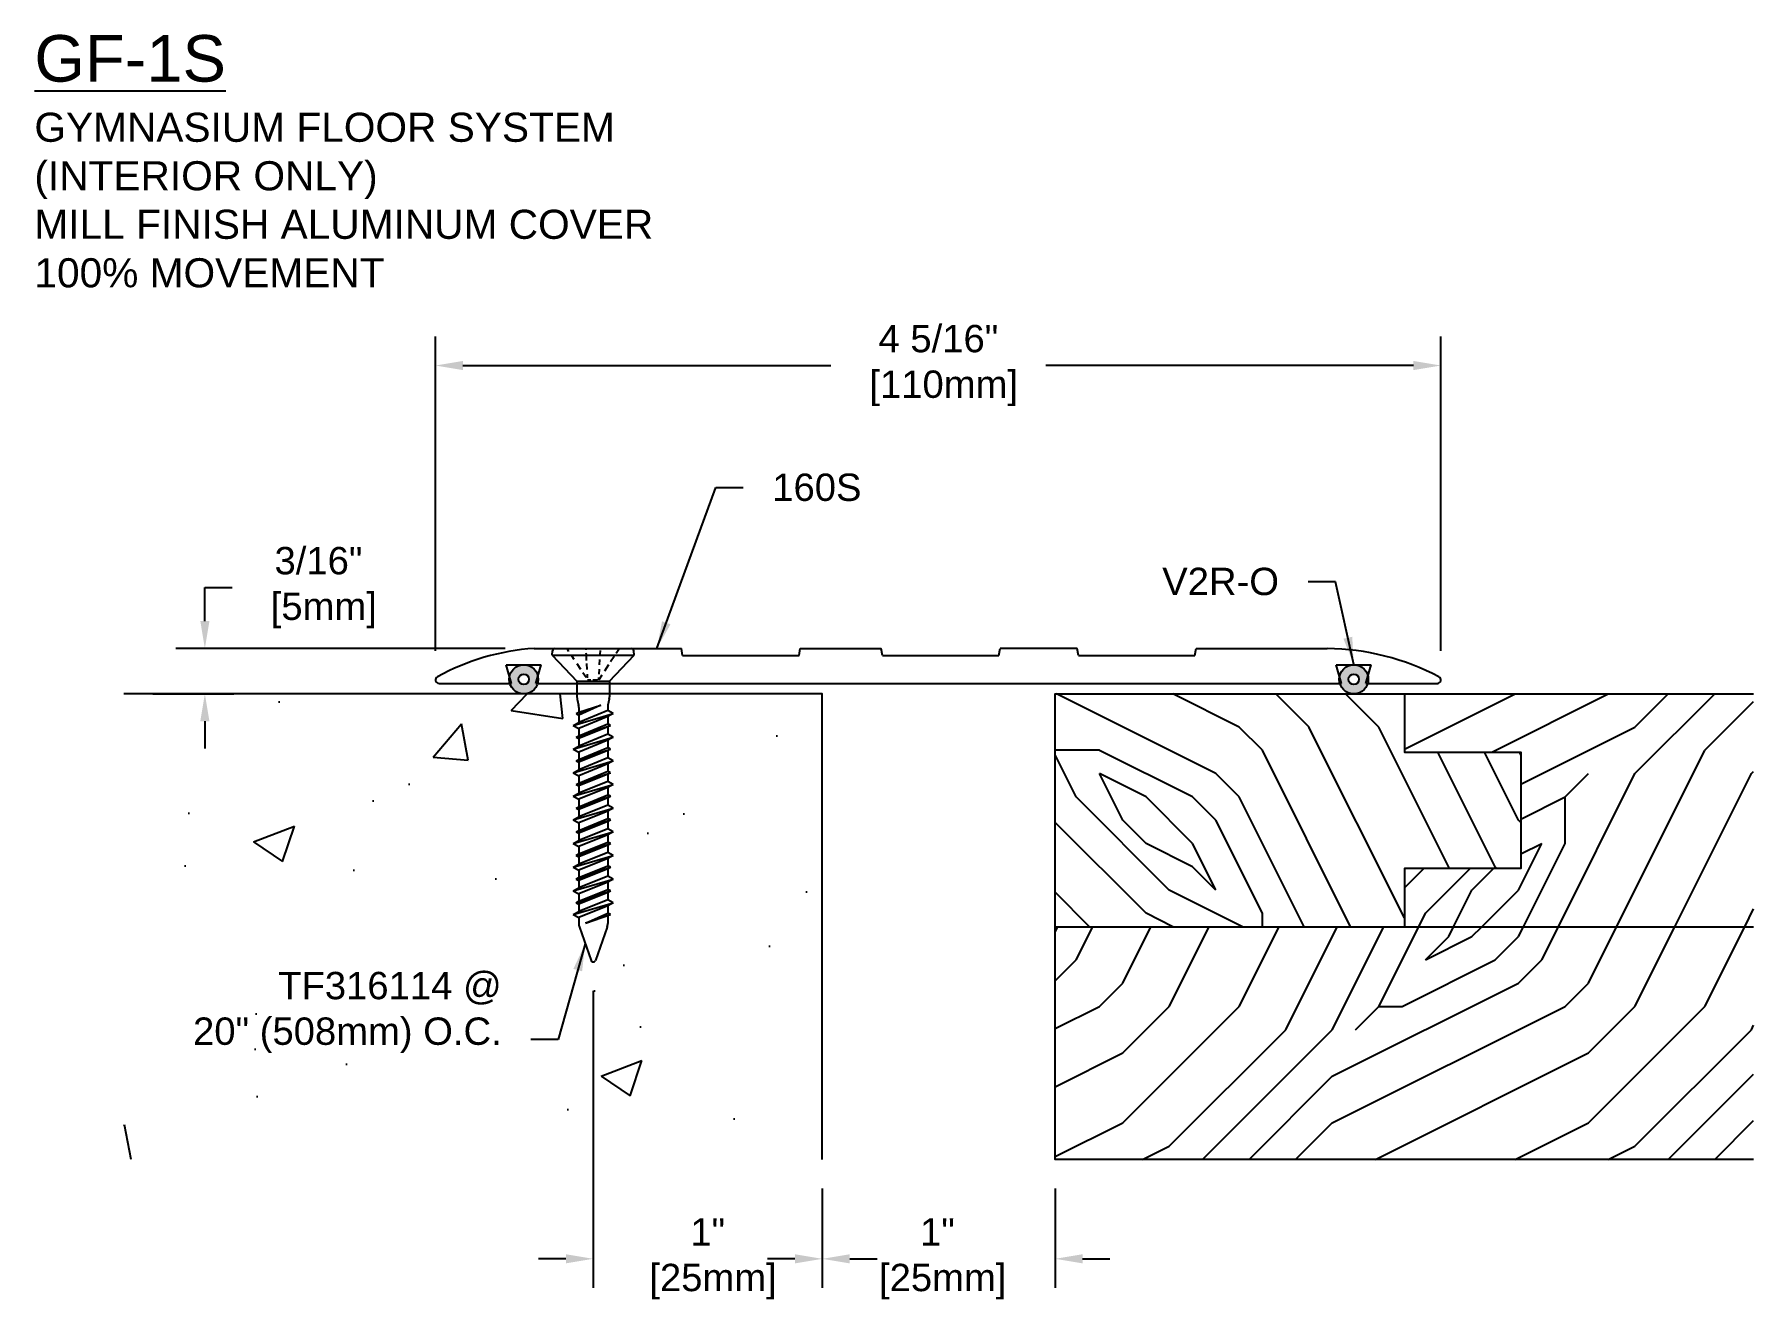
# Model space of a CAD drawing. Header units: inches. Extents: x 2.63 to 10.01, y 2.84 to 8.28.
import ezdxf

# ---------------------------------------------------------------- set-up
doc = ezdxf.new("R2010")
doc.units = ezdxf.units.IN
doc.header["$MEASUREMENT"] = 0
for name, color, linetype in [('Anchors', 4, 'Continuous'), ('Conditions', 1, 'Continuous'), ('Dimensions', 3, 'Continuous'), ('Fillers', 2, 'Continuous'), ('Metals', 7, 'Continuous'), ('Text', 2, 'Continuous')]:
    doc.layers.add(name, color=color, linetype=linetype)
doc.styles.add('Arial', font='arial.ttf')
doc.dimstyles.new('ARIAL', dxfattribs={"dimtxt": 0.1175, "dimasz": 0.1175, "dimexe": 0.125, "dimexo": 0.125, "dimgap": 0.125, "dimtad": 0, "dimtih": 1, "dimtoh": 1, "dimdec": 4, "dimzin": 0, "dimdsep": 46, "dimlunit": 4, "dimtxsty": 'Arial', "dimcen": 0.125, "dimadec": 0, "dimazin": 0, "dimtfac": 1, "dimtdec": 4, "dimtofl": 0, "dimtmove": 0, "dimatfit": 3, "dimfxl": 0, "dimfrac": 2, "dimtolj": 1, "dimtzin": 0, "dimarcsym": 0})

# ---------------------------------------------------------------- blocks, each defined once
blk = doc.blocks.new('*D2')
at = {"layer": 'Defpoints', "color": 0}
for p in [(6.011, 3.4439), (7.011, 3.4439), (6.011, 3.0173)]:
    blk.add_point(p, dxfattribs=at)
at = {"layer": 'Dimensions', "color": 0, "lineweight": -2}
for p, q in [((6.011, 3.3189), (6.011, 2.8923)), ((7.011, 3.3189), (7.011, 2.8923)), ((5.8935, 3.0173), (5.776, 3.0173)), ((7.1285, 3.0173), (7.246, 3.0173))]:
    blk.add_line(p, q, dxfattribs=at)
at = {"layer": 'Dimensions', "color": 0}
for points in [[(5.8935, 3.0368), (5.8935, 2.9977), (6.011, 3.0173)], [(7.1285, 3.0368), (7.1285, 2.9977), (7.011, 3.0173)]]:
    blk.add_solid(points, dxfattribs=at)
at = {"layer": 'Dimensions', "color": 0, "insert": (6.5053, 3.0173), "char_height": 0.1175, "attachment_point": 5, "style": 'Arial'}
blk.add_mtext('\\A1;1"\\P [25mm]', dxfattribs=at)
blk = doc.blocks.new('*D3')
at = {"layer": 'Defpoints', "color": 0}
for p in [(5.0271, 4.2929), (6.011, 3.4439), (5.0271, 3.0173)]:
    blk.add_point(p, dxfattribs=at)
at = {"layer": 'Dimensions', "color": 0, "lineweight": -2}
for p, q in [((5.0271, 4.1679), (5.0271, 2.8923)), ((6.011, 3.3189), (6.011, 2.8923)), ((4.9096, 3.0173), (4.7921, 3.0173)), ((6.1285, 3.0173), (6.246, 3.0173))]:
    blk.add_line(p, q, dxfattribs=at)
at = {"layer": 'Dimensions', "color": 0}
for points in [[(4.9096, 3.0368), (4.9096, 2.9977), (5.0271, 3.0173)], [(6.1285, 3.0368), (6.1285, 2.9977), (6.011, 3.0173)]]:
    blk.add_solid(points, dxfattribs=at)
at = {"layer": 'Dimensions', "color": 0, "insert": (5.5187, 3.0173), "char_height": 0.1175, "attachment_point": 5, "style": 'Arial'}
blk.add_mtext('\\A1;1"\\P [25mm]', dxfattribs=at)
blk = doc.blocks.new('*D4')
at = {"layer": 'Defpoints', "color": 0}
for p in [(4.3497, 6.8542), (4.3497, 5.5039), (8.6676, 5.5039)]:
    blk.add_point(p, dxfattribs=at)
at = {"layer": 'Dimensions', "color": 0, "lineweight": -2}
for p, q in [((4.3497, 5.6289), (4.3497, 6.9792)), ((8.6676, 5.6289), (8.6676, 6.9792)), ((4.4672, 6.8542), (6.0477, 6.8542)), ((8.5501, 6.8542), (6.9712, 6.8542))]:
    blk.add_line(p, q, dxfattribs=at)
at = {"layer": 'Dimensions', "color": 0}
for points in [[(4.4672, 6.8738), (4.4672, 6.8346), (4.3497, 6.8542)], [(8.5501, 6.8738), (8.5501, 6.8346), (8.6676, 6.8542)]]:
    blk.add_solid(points, dxfattribs=at)
at = {"layer": 'Dimensions', "color": 0, "insert": (6.5095, 6.8542), "char_height": 0.1175, "attachment_point": 5, "style": 'Arial'}
blk.add_mtext('\\A1;4 5/16"\\P [110mm]', dxfattribs=at)
blk = doc.blocks.new('*D5')
at = {"layer": 'Defpoints', "color": 0}
for p in [(4.7734, 5.6389), (3.011, 5.4439), (3.3589, 5.4439)]:
    blk.add_point(p, dxfattribs=at)
at = {"layer": 'Dimensions', "color": 0, "lineweight": -2}
for p, q in [((3.3589, 5.7564), (3.3589, 5.9004)), ((3.3589, 5.9004), (3.4764, 5.9004)), ((4.6484, 5.6389), (3.2339, 5.6389)), ((3.136, 5.4439), (3.4839, 5.4439)), ((3.3589, 5.3264), (3.3589, 5.2089))]:
    blk.add_line(p, q, dxfattribs=at)
at = {"layer": 'Dimensions', "color": 0}
for points in [[(3.3394, 5.7564), (3.3785, 5.7564), (3.3589, 5.6389)], [(3.3394, 5.3264), (3.3785, 5.3264), (3.3589, 5.4439)]]:
    blk.add_solid(points, dxfattribs=at)
at = {"layer": 'Dimensions', "color": 0, "insert": (3.8469, 5.9004), "char_height": 0.1175, "attachment_point": 5, "style": 'Arial'}
blk.add_mtext('\\A1;3/16"\\P [5mm]', dxfattribs=at)
blk = doc.blocks.new('v2r')
at = {"layer": 'Fillers'}
h = blk.add_hatch(color=256, dxfattribs=at)
h.paths.add_polyline_path([(-0.0625, 0, 1), (0.0625, 0, 1)])
h.paths.add_polyline_path([(0.0225, 0, -1), (-0.0225, 0, -1)], flags=16)
for radius in [0.0625, 0.0225]:
    blk.add_circle((0, 0), radius, dxfattribs=at)
blk = doc.blocks.new('TF-316114')
for p, q in [((-0.1634, 0), (0.1634, 0)), ((-0.1042, -0.0127), (-0.1125, 0)), ((-0.1762, -0.0285), (-0.1747, -0.0103)), ((-0.1762, -0.0285), (0.1762, -0.0285)), ((-0.1762, -0.0285), (-0.0698, -0.141)), ((-0.0815, -0.0472), (-0.0915, -0.0321)), ((-0.0533, -0.0902), (-0.0691, -0.0662)), ((-0.0308, -0.0055), (-0.0311, -0.0002)), ((-0.0297, -0.0263), (-0.0301, -0.0195)), ((-0.0284, -0.051), (-0.0294, -0.0323)), ((-0.0263, -0.091), (-0.0277, -0.065)), ((0.0274, -0.0703), (0.0286, -0.0479)), ((0.0297, -0.0255), (0.0306, -0.0085)), ((0.0662, -0.0707), (0.0485, -0.0976)), ((0.0698, -0.141), (0.1762, -0.0285)), ((0.0898, -0.0346), (0.0746, -0.0579)), ((0.1095, -0.0045), (0.0979, -0.0223)), ((0.1762, -0.0285), (0.1747, -0.0103)), ((-0.0698, -0.141), (0.0698, -0.141)), ((-0.0698, -0.141), (-0.0698, -0.2081)), ((-0.0307, -0.1248), (-0.0441, -0.1044)), ((-0.0245, -0.1261), (-0.0253, -0.1097)), ((-0.024, -0.135), (-0.0107, -0.135)), ((-0.0018, -0.135), (0.0183, -0.135)), ((0.0373, -0.1147), (0.024, -0.135)), ((0.024, -0.135), (0.0245, -0.1246)), ((0.0253, -0.1104), (0.0264, -0.0896)), ((0.0698, -0.141), (0.0698, -0.2081)), ((-0.0687, -0.2177), (-0.0633, -0.2437)), ((0.0687, -0.2177), (0.0633, -0.2437)), ((-0.0863, -0.3304), (0.0862, -0.2796)), ((-0.0737, -0.2796), (0.0321, -0.2431)), ((-0.0737, -0.2796), (-0.0623, -0.2734)), ((-0.0737, -0.2796), (-0.0623, -0.2858)), ((-0.0623, -0.2734), (0.0321, -0.2431)), ((0.0321, -0.2431), (-0.0623, -0.2858)), ((-0.0623, -0.2533), (-0.0623, -0.2734)), ((0.0622, -0.2667), (-0.0623, -0.3175)), ((-0.0623, -0.2858), (-0.0623, -0.3175)), ((0.0622, -0.2925), (-0.0623, -0.3433)), ((0.0622, -0.2925), (0.0622, -0.3242)), ((0.0622, -0.2533), (0.0622, -0.2667)), ((0.0862, -0.2796), (0.0622, -0.2667)), ((0.0862, -0.2796), (0.0622, -0.2925)), ((-0.0863, -0.3304), (-0.0623, -0.3175)), ((-0.0863, -0.3304), (-0.0623, -0.3433)), ((-0.0737, -0.3812), (0.0737, -0.3304)), ((-0.0623, -0.375), (0.0622, -0.3242)), ((0.0622, -0.3365), (-0.0623, -0.3873)), ((-0.0623, -0.3433), (-0.0623, -0.375)), ((0.0622, -0.3682), (-0.0623, -0.419)), ((0.0737, -0.3304), (0.0622, -0.3242)), ((0.0737, -0.3304), (0.0622, -0.3365)), ((0.0622, -0.3365), (0.0622, -0.3682)), ((0.0862, -0.3812), (0.0622, -0.3682)), ((-0.0863, -0.4319), (0.0862, -0.3812)), ((-0.0863, -0.4319), (-0.0623, -0.419)), ((-0.0863, -0.4319), (-0.0623, -0.4449)), ((-0.0737, -0.3812), (-0.0623, -0.375)), ((-0.0737, -0.3812), (-0.0623, -0.3873)), ((-0.0737, -0.4827), (0.0737, -0.4319)), ((-0.0623, -0.3873), (-0.0623, -0.419)), ((0.0622, -0.3941), (-0.0623, -0.4449)), ((-0.0623, -0.4766), (0.0622, -0.4258)), ((0.0622, -0.4381), (-0.0623, -0.4889)), ((0.0862, -0.3812), (0.0622, -0.3941)), ((0.0622, -0.3941), (0.0622, -0.4258)), ((0.0737, -0.4319), (0.0622, -0.4258)), ((0.0737, -0.4319), (0.0622, -0.4381)), ((0.0622, -0.4381), (0.0622, -0.4698)), ((-0.0863, -0.5335), (0.0862, -0.4827)), ((-0.0737, -0.4827), (-0.0623, -0.4766)), ((-0.0737, -0.4827), (-0.0623, -0.4889)), ((-0.0623, -0.4449), (-0.0623, -0.4766)), ((0.0622, -0.4698), (-0.0623, -0.5206)), ((-0.0623, -0.4889), (-0.0623, -0.5206)), ((0.0622, -0.4956), (-0.0623, -0.5464)), ((0.0862, -0.4827), (0.0622, -0.4698)), ((0.0862, -0.4827), (0.0622, -0.4956)), ((0.0622, -0.4956), (0.0622, -0.5273)), ((-0.0863, -0.5335), (-0.0623, -0.5206)), ((-0.0863, -0.5335), (-0.0623, -0.5464)), ((-0.0863, -0.6351), (0.0862, -0.5843)), ((-0.0737, -0.5843), (0.0737, -0.5335)), ((-0.0737, -0.5843), (-0.0623, -0.5781)), ((-0.0737, -0.5843), (-0.0623, -0.5904)), ((-0.0623, -0.5781), (0.0622, -0.5273)), ((0.0622, -0.5397), (-0.0623, -0.5904)), ((-0.0623, -0.5464), (-0.0623, -0.5781)), ((0.0622, -0.5714), (-0.0623, -0.6221)), ((-0.0623, -0.5904), (-0.0623, -0.6221)), ((0.0737, -0.5335), (0.0622, -0.5273)), ((0.0737, -0.5335), (0.0622, -0.5397)), ((0.0622, -0.5397), (0.0622, -0.5714)), ((0.0862, -0.5843), (0.0622, -0.5714)), ((0.0862, -0.5843), (0.0622, -0.5972)), ((-0.0863, -0.6351), (-0.0623, -0.6221)), ((-0.0863, -0.6351), (-0.0623, -0.648)), ((-0.0737, -0.6858), (0.0737, -0.6351)), ((0.0622, -0.5972), (-0.0623, -0.648)), ((-0.0623, -0.6797), (0.0622, -0.6289)), ((0.0622, -0.6412), (-0.0623, -0.692)), ((-0.0623, -0.648), (-0.0623, -0.6797)), ((0.0622, -0.5972), (0.0622, -0.6289)), ((0.0737, -0.6351), (0.0622, -0.6289)), ((0.0737, -0.6351), (0.0622, -0.6412)), ((0.0622, -0.6412), (0.0622, -0.6729)), ((-0.0863, -0.7366), (0.0862, -0.6858)), ((-0.0863, -0.7366), (-0.0623, -0.7237)), ((-0.0863, -0.7366), (-0.0623, -0.7495)), ((-0.0737, -0.6858), (-0.0623, -0.6797)), ((-0.0737, -0.6858), (-0.0623, -0.692)), ((-0.0737, -0.7874), (0.0737, -0.7366)), ((0.0622, -0.6729), (-0.0623, -0.7237)), ((-0.0623, -0.692), (-0.0623, -0.7237)), ((0.0622, -0.6988), (-0.0623, -0.7495)), ((-0.0623, -0.7812), (0.0622, -0.7305)), ((0.0862, -0.6858), (0.0622, -0.6729)), ((0.0862, -0.6858), (0.0622, -0.6988)), ((0.0622, -0.6988), (0.0622, -0.7305)), ((0.0737, -0.7366), (0.0622, -0.7305)), ((0.0737, -0.7366), (0.0622, -0.7428)), ((-0.0863, -0.8382), (0.0862, -0.7874)), ((-0.0737, -0.7874), (-0.0623, -0.7812)), ((-0.0737, -0.7874), (-0.0623, -0.7936)), ((0.0622, -0.7428), (-0.0623, -0.7936)), ((-0.0623, -0.7495), (-0.0623, -0.7812)), ((0.0622, -0.7745), (-0.0623, -0.8253)), ((-0.0623, -0.7936), (-0.0623, -0.8253)), ((0.0622, -0.8003), (-0.0623, -0.8511)), ((0.0622, -0.7428), (0.0622, -0.7745)), ((0.0862, -0.7874), (0.0622, -0.7745)), ((0.0862, -0.7874), (0.0622, -0.8003)), ((0.0622, -0.8003), (0.0622, -0.832)), ((-0.0863, -0.8382), (-0.0623, -0.8253)), ((-0.0863, -0.8382), (-0.0623, -0.8511)), ((-0.0737, -0.889), (0.0737, -0.8382)), ((-0.0737, -0.889), (-0.0623, -0.8828)), ((-0.0623, -0.8828), (0.0622, -0.832)), ((0.0622, -0.8444), (-0.0623, -0.8951)), ((-0.0623, -0.8511), (-0.0623, -0.8828)), ((0.0622, -0.876), (-0.0623, -0.9268)), ((0.0737, -0.8382), (0.0622, -0.832)), ((0.0737, -0.8382), (0.0622, -0.8444)), ((0.0622, -0.8444), (0.0622, -0.876)), ((0.0862, -0.889), (0.0622, -0.876)), ((-0.0863, -0.9397), (0.0862, -0.889)), ((-0.0863, -0.9397), (-0.0623, -0.9268)), ((-0.0863, -0.9397), (-0.0623, -0.9527)), ((-0.0737, -0.889), (-0.0623, -0.8951)), ((-0.0737, -0.9905), (0.0737, -0.9397)), ((-0.0623, -0.8951), (-0.0623, -0.9268)), ((0.0622, -0.9019), (-0.0623, -0.9527)), ((-0.0623, -0.9844), (0.0622, -0.9336)), ((0.0622, -0.9459), (-0.0623, -0.9967)), ((-0.0623, -0.9527), (-0.0623, -0.9844)), ((0.0862, -0.889), (0.0622, -0.9019)), ((0.0622, -0.9019), (0.0622, -0.9336)), ((0.0737, -0.9397), (0.0622, -0.9336)), ((0.0737, -0.9397), (0.0622, -0.9459)), ((0.0622, -0.9459), (0.0622, -0.9776)), ((-0.0863, -1.0413), (0.0862, -0.9905)), ((-0.0863, -1.0413), (-0.0623, -1.0284)), ((-0.0737, -0.9905), (-0.0623, -0.9844)), ((-0.0737, -0.9905), (-0.0623, -0.9967)), ((0.0622, -0.9776), (-0.0623, -1.0284)), ((-0.0623, -0.9967), (-0.0623, -1.0284)), ((0.0622, -1.0035), (-0.0623, -1.0542)), ((0.0862, -0.9905), (0.0622, -0.9776)), ((0.0862, -0.9905), (0.0622, -1.0035)), ((0.0622, -1.0035), (0.0622, -1.0351)), ((-0.0863, -1.0413), (-0.0623, -1.0542)), ((-0.0863, -1.1429), (0.0862, -1.0921)), ((-0.0737, -1.0921), (0.0737, -1.0413)), ((-0.0737, -1.0921), (-0.0623, -1.0859)), ((-0.0737, -1.0921), (-0.0623, -1.0983)), ((-0.0623, -1.0859), (0.0622, -1.0351)), ((0.0622, -1.0475), (-0.0623, -1.0983)), ((-0.0623, -1.0542), (-0.0623, -1.0859)), ((0.0622, -1.0792), (-0.0623, -1.13)), ((-0.0623, -1.0983), (-0.0623, -1.13)), ((0.0622, -1.105), (-0.0623, -1.1558)), ((0.0737, -1.0413), (0.0622, -1.0351)), ((0.0737, -1.0413), (0.0622, -1.0475)), ((0.0622, -1.0475), (0.0622, -1.0792)), ((0.0862, -1.0921), (0.0622, -1.0792)), ((0.0862, -1.0921), (0.0622, -1.105)), ((0.0622, -1.105), (0.0622, -1.1367)), ((-0.0863, -1.1429), (-0.0623, -1.13)), ((-0.0863, -1.1429), (-0.0623, -1.1558)), ((-0.0623, -1.1558), (-0.0623, -1.1817)), ((-0.0335, -1.1798), (0.0622, -1.1367)), ((-0.0335, -1.1798), (0.0737, -1.1429)), ((0.0622, -1.149), (-0.0335, -1.1798)), ((0.0737, -1.1429), (0.0622, -1.1367)), ((0.0737, -1.1429), (0.0622, -1.149)), ((0.0622, -1.149), (0.0622, -1.1817)), ((-0.0596, -1.197), (-0.0096, -1.3398)), ((0.0596, -1.197), (0.0096, -1.3398))]:
    blk.add_line(p, q)
for centre, radius, start, end in [((-0.1634, -0.0113), 0.0112, 90, 175), ((0.1634, -0.0113), 0.0112, 5, 90), ((-0.0233, -0.2081), 0.0465, 180, 191.9357), ((0.0233, -0.2081), 0.0465, 348.0643, 0), ((-0.1088, -0.2533), 0.0465, 0, 11.9357), ((0.1087, -0.2533), 0.0465, 168.0643, 180), ((-0.0158, -1.1817), 0.0465, 180, 199.30575), ((0.0158, -1.1817), 0.0465, 340.69425, 0), ((0, -1.3354), 0.0106, 204.10008, 335.89992)]:
    blk.add_arc(centre, radius, start, end)
blk = doc.blocks.new('TF316114')
blk.add_blockref('TF-316114', (0, 0))
blk = doc.blocks.new('160S')
for p, q in [((-3.8792, 0.15), (-3.2469, 0.15)), ((-3.2416, 0.12), (-3.2469, 0.15)), ((-2.7416, 0.12), (-2.7363, 0.15)), ((-2.7363, 0.15), (-2.3883, 0.15)), ((-2.383, 0.12), (-2.3883, 0.15)), ((-1.883, 0.12), (-1.8777, 0.15)), ((-1.5469, 0.15), (-1.8777, 0.15)), ((-1.5416, 0.12), (-1.5469, 0.15)), ((-1.0416, 0.12), (-1.0363, 0.15)), ((-1.0363, 0.15), (-0.473, 0.15)), ((-3.9991, 0.08), (-3.8491, 0.08)), ((-3.9766, 0), (-3.9991, 0.08)), ((-3.8716, 0), (-3.8491, 0.08)), ((-3.2416, 0.12), (-2.7416, 0.12)), ((-2.383, 0.12), (-1.883, 0.12)), ((-1.5416, 0.12), (-1.0416, 0.12)), ((-0.4116, 0), (-0.4341, 0.08)), ((-0.4341, 0.08), (-0.2841, 0.08)), ((-0.3066, 0), (-0.2841, 0.08)), ((-4.2878, 0), (-3.9766, 0)), ((-3.8716, 0), (-0.4116, 0)), ((-0.3066, 0), (0, 0))]:
    blk.add_line(p, q)
for centre, radius, start, end in [((-3.8127, -0.8478), 1, 93.81021, 118.80273), ((-0.4883, -0.9174), 1.0675, 62.37861, 89.17807), ((-4.2879, 0.015), 0.015, 116.0334, 270.3711), ((0, 0.015), 0.015, 270, 63.60278)]:
    blk.add_arc(centre, radius, start, end)

msp = doc.modelspace()

# ---------------------------------------------------------------- hatches: boundary and pattern name
at = {"layer": 'Conditions'}
h = msp.add_hatch(dxfattribs=at)
h.set_pattern_fill('AR-CONC', color=256, scale=0.25, style=0)
h.paths.add_polyline_path([(4.96373, 4.8917), (4.95228, 4.89786), (4.96373, 4.90402), (4.96373, 4.93572), (4.93973, 4.94864), (4.96373, 4.96157), (4.96373, 4.99326), (4.95228, 4.99942), (4.96373, 5.00559), (4.96373, 5.03728), (4.93973, 5.0502), (4.96373, 5.06313), (4.96373, 5.09482), (4.95228, 5.10098), (4.96373, 5.10715), (4.96373, 5.13884), (4.93973, 5.15177), (4.96373, 5.16469), (4.96373, 5.19638), (4.95228, 5.20255), (4.96373, 5.20871), (4.96373, 5.2404), (4.93973, 5.25333), (4.96373, 5.26625), (4.96373, 5.29795), (4.95228, 5.30411), (4.96373, 5.31027), (4.96373, 5.33041, 0.0521265), (4.96272, 5.34002), (4.95623, 5.37075), (4.95623, 5.4427), (4.95512, 5.44387), (3.011, 5.44387), (3.011, 3.44387), (6.011, 3.44387), (6.011, 5.44387), (5.09683, 5.44387), (5.09573, 5.4427), (5.09573, 5.37075), (5.08923, 5.34002, 0.0521265), (5.08823, 5.33041), (5.08823, 5.31703), (5.11223, 5.30411), (5.08823, 5.29118), (5.08823, 5.25949), (5.09967, 5.25333), (5.08823, 5.24717), (5.08823, 5.21547), (5.11223, 5.20255), (5.08823, 5.18962), (5.08823, 5.15793), (5.09967, 5.15177), (5.08823, 5.1456), (5.08823, 5.11391), (5.11223, 5.10098), (5.08823, 5.08806), (5.08823, 5.05637), (5.09967, 5.0502), (5.08823, 5.04404), (5.08823, 5.01235), (5.11223, 4.99942), (5.08823, 4.9865), (5.08823, 4.9548), (5.09967, 4.94864), (5.08823, 4.94248), (5.08823, 4.91078), (5.11223, 4.89786), (5.08823, 4.88493), (5.08823, 4.85324), (5.09967, 4.84708), (5.08823, 4.84092), (5.08823, 4.80922), (5.11223, 4.7963), (5.08823, 4.78337), (5.08823, 4.75168), (5.09967, 4.74552), (5.08823, 4.73935), (5.08823, 4.70766), (5.11223, 4.69473), (5.08823, 4.68181), (5.08823, 4.65012), (5.09967, 4.64395), (5.08823, 4.63779), (5.08823, 4.6061), (5.11223, 4.59317), (5.08823, 4.58025), (5.08823, 4.54855), (5.09967, 4.54239), (5.08823, 4.53623), (5.08823, 4.50453), (5.11223, 4.49161), (5.08823, 4.47868), (5.08823, 4.44699), (5.09967, 4.44083), (5.08823, 4.43467), (5.08823, 4.40204, -0.084437), (5.08561, 4.38667), (5.0362, 4.24562, -0.7741233), (5.01575, 4.24562), (4.96634, 4.38667, -0.084437), (4.96373, 4.40204), (4.96373, 4.4279), (4.93973, 4.44083), (4.96373, 4.45375), (4.96373, 4.48545), (4.95228, 4.49161), (4.96373, 4.49777), (4.96373, 4.52947), (4.93973, 4.54239), (4.96373, 4.55532), (4.96373, 4.58701), (4.95228, 4.59317), (4.96373, 4.59934), (4.96373, 4.63103), (4.93973, 4.64395), (4.96373, 4.65688), (4.96373, 4.68857), (4.95228, 4.69473), (4.96373, 4.7009), (4.96373, 4.73259), (4.93973, 4.74552), (4.96373, 4.75844), (4.96373, 4.79013), (4.95228, 4.7963), (4.96373, 4.80246), (4.96373, 4.83415), (4.93973, 4.84708), (4.96373, 4.86)])
h.paths.add_polyline_path([(3.13505, 4.28089), (4.66343, 4.28089), (4.66343, 3.87161), (3.13505, 3.87161)], flags=24)
h = msp.add_hatch(dxfattribs=at)
h.set_pattern_fill('WOODFACE', color=256, scale=2, angle=90, style=0)
h.set_pattern_definition([(90, (-0.1, 0.4), (-2, 2), [0.1, -1.9]), (180, (-0.8, 1.2), (-2, -2), [0.2, -1.8]), (135, (-0.6, 0.8), (-2, 3e-16), [0.1414, -0.4242, 0.1414, -0.2828, 0.99, -0.84863]), (135, (2e-17, 0.3), (-2, 3e-16), [0.14142, -0.28284, 0.14142, -2.26275]), (135, (-0.2, 1), (-2, 3e-16), [0.14142, -2.687]), (135, (-0.1, 1.2), (-2, 3e-16), [0.14142, -2.687]), (135, (-0.3, 0.9), (-2, 3e-16), [0.14142, -2.687]), (135, (-0.4, 0.8), (-2, 3e-16), [0.28284, -2.5456]), (135, (-1.9, 1.3), (-2, 3e-16), [0.28284, -2.5456]), (135, (-0.5, 0.6), (-2, 3e-16), [0.56568, -2.26275]), (135, (-0.6, 0.5), (-2, 3e-16), [0.56568, -2.26275]), (135, (-1.2, 1.8), (-2, 3e-16), [0.56568, -2.26275]), (135, (-0.8, 0.4), (-2, 3e-16), [0.42426, -2.40416]), (135, (-1.1, 7e-17), (-2, 3e-16), [0.42426, -2.40416]), (135, (-0.9, 0.2), (-2, 3e-16), [0.42426, -2.40416]), (135, (-1.5, 1.5), (-2, 3e-16), [0.7071, -2.12132]), (135, (-1.6, 1.3), (-2, 3e-16), [0.7071, -2.12132]), (135, (-1.1, 1.5), (-2, 3e-16), [0.98995, -1.83848]), (116.565, (-0.3, 0.6), (-8e-10, 2), [0.2236, -4.24853]), (116.565, (-0.9, 1), (-8e-10, 2), [0.2236, -4.24853]), (116.565, (-0.7, 0.9), (-8e-10, 2), [0.2236, -4.24853]), (116.565, (-0.1, 0.5), (-8e-10, 2), [0.44721, -4.02492]), (116.565, (-1, 0.9), (-8e-10, 2), [0.67082, -3.80132]), (116.565, (-1.1, 0.7), (-8e-10, 2), [0.89443, -3.5777]), (116.565, (-1.2, 0.5), (-8e-10, 2), [0.89443, -3.5777]), (116.565, (-1.8, 0.2), (-8e-10, 2), [0.89443, -3.5777]), (116.565, (-1.6, 0.2), (-8e-10, 2), [1.11803, -3.3541]), (116.565, (-1.4, 0.3), (-8e-10, 2), [1.11803, -3.3541]), (153.435, (-0.6, 1), (-2, 1e-10), [0.2236, -4.24853]), (153.435, (-0.4, 0.7), (-2, 1e-10), [0.2236, -4.24853]), (153.435, (-0.1, 0.4), (-2, 1e-10), [0.44721, -4.02492]), (153.435, (-0.4, 1), (-2, 1e-10), [0.44721, -4.02492]), (153.435, (1e-17, 0.2), (-2, 1e-10), [0.67082, -3.80132]), (153.435, (0, 0), (-2, 1e-10), [0.89443, -3.5777]), (153.435, (-0.1, 1.8), (-2, 1e-10), [0.89443, -3.5777]), (153.435, (-0.3, 1.1), (-2, 1e-10), [0.89443, -3.5777]), (153.435, (-0.1, 1.5), (-2, 1e-10), [1.11803, -3.3541]), (153.435, (-0.2, 1.3), (-2, 1e-10), [1.11803, -3.3541])])
h.paths.add_polyline_path([(9.011, 5.19387), (8.511, 5.19387), (8.511, 5.44387), (7.011, 5.44387), (7.011, 4.44387), (8.511, 4.44387), (8.511, 4.69387), (9.011, 4.69387)])
h = msp.add_hatch(dxfattribs=at)
h.set_pattern_fill('WOODFACE', color=256, scale=2, style=0)
h.set_pattern_definition([(0, (0.4, 0.1), (2, 2), [0.1, -1.9]), (90, (1.2, 0.8), (-2, 2), [0.2, -1.8]), (45, (0.8, 0.6), (2e-16, 2), [0.1414, -0.4242, 0.1414, -0.2828, 0.99, -0.84863]), (45, (0.3, 0), (2e-16, 2), [0.14142, -0.28284, 0.14142, -2.26275]), (45, (1, 0.2), (2e-16, 2), [0.14142, -2.687]), (45, (1.2, 0.1), (2e-16, 2), [0.14142, -2.687]), (45, (0.9, 0.3), (2e-16, 2), [0.14142, -2.687]), (45, (0.8, 0.4), (2e-16, 2), [0.28284, -2.5456]), (45, (1.3, 1.9), (2e-16, 2), [0.28284, -2.5456]), (45, (0.6, 0.5), (2e-16, 2), [0.56568, -2.26275]), (45, (0.5, 0.6), (2e-16, 2), [0.56568, -2.26275]), (45, (1.8, 1.2), (2e-16, 2), [0.56568, -2.26275]), (45, (0.4, 0.8), (2e-16, 2), [0.42426, -2.40416]), (45, (0, 1.1), (2e-16, 2), [0.42426, -2.40416]), (45, (0.2, 0.9), (2e-16, 2), [0.42426, -2.40416]), (45, (1.5, 1.5), (2e-16, 2), [0.7071, -2.12132]), (45, (1.3, 1.6), (2e-16, 2), [0.7071, -2.12132]), (45, (1.5, 1.1), (2e-16, 2), [0.98995, -1.83848]), (26.565, (0.6, 0.3), (2, 8e-10), [0.2236, -4.24853]), (26.565, (1, 0.9), (2, 8e-10), [0.2236, -4.24853]), (26.565, (0.9, 0.7), (2, 8e-10), [0.2236, -4.24853]), (26.565, (0.5, 0.1), (2, 8e-10), [0.44721, -4.02492]), (26.565, (0.9, 1), (2, 8e-10), [0.67082, -3.80132]), (26.565, (0.7, 1.1), (2, 8e-10), [0.89443, -3.5777]), (26.565, (0.5, 1.2), (2, 8e-10), [0.89443, -3.5777]), (26.565, (0.2, 1.8), (2, 8e-10), [0.89443, -3.5777]), (26.565, (0.2, 1.6), (2, 8e-10), [1.11803, -3.3541]), (26.565, (0.3, 1.4), (2, 8e-10), [1.11803, -3.3541]), (63.435, (1, 0.6), (1e-10, 2), [0.2236, -4.24853]), (63.435, (0.7, 0.4), (1e-10, 2), [0.2236, -4.24853]), (63.435, (0.4, 0.1), (1e-10, 2), [0.44721, -4.02492]), (63.435, (1, 0.4), (1e-10, 2), [0.44721, -4.02492]), (63.435, (0.2, 0), (1e-10, 2), [0.67082, -3.80132]), (63.435, (0, 0), (1e-10, 2), [0.89443, -3.5777]), (63.435, (1.8, 0.1), (1e-10, 2), [0.89443, -3.5777]), (63.435, (1.1, 0.3), (1e-10, 2), [0.89443, -3.5777]), (63.435, (1.5, 0.1), (1e-10, 2), [1.11803, -3.3541]), (63.435, (1.3, 0.2), (1e-10, 2), [1.11803, -3.3541])])
h.paths.add_polyline_path([(10.011, 5.44387), (8.511, 5.44387), (8.511, 5.19387), (9.011, 5.19387), (9.011, 4.69387), (8.511, 4.69387), (8.511, 4.44387), (10.011, 4.44387)])
h = msp.add_hatch(dxfattribs=at)
h.set_pattern_fill('WOODFACE', color=256, scale=2, style=0)
h.set_pattern_definition([(0, (0.4, 0.1), (2, 2), [0.1, -1.9]), (90, (1.2, 0.8), (-2, 2), [0.2, -1.8]), (45, (0.8, 0.6), (2e-16, 2), [0.1414, -0.4242, 0.1414, -0.2828, 0.99, -0.84863]), (45, (0.3, 0), (2e-16, 2), [0.14142, -0.28284, 0.14142, -2.26275]), (45, (1, 0.2), (2e-16, 2), [0.14142, -2.687]), (45, (1.2, 0.1), (2e-16, 2), [0.14142, -2.687]), (45, (0.9, 0.3), (2e-16, 2), [0.14142, -2.687]), (45, (0.8, 0.4), (2e-16, 2), [0.28284, -2.5456]), (45, (1.3, 1.9), (2e-16, 2), [0.28284, -2.5456]), (45, (0.6, 0.5), (2e-16, 2), [0.56568, -2.26275]), (45, (0.5, 0.6), (2e-16, 2), [0.56568, -2.26275]), (45, (1.8, 1.2), (2e-16, 2), [0.56568, -2.26275]), (45, (0.4, 0.8), (2e-16, 2), [0.42426, -2.40416]), (45, (0, 1.1), (2e-16, 2), [0.42426, -2.40416]), (45, (0.2, 0.9), (2e-16, 2), [0.42426, -2.40416]), (45, (1.5, 1.5), (2e-16, 2), [0.7071, -2.12132]), (45, (1.3, 1.6), (2e-16, 2), [0.7071, -2.12132]), (45, (1.5, 1.1), (2e-16, 2), [0.98995, -1.83848]), (26.565, (0.6, 0.3), (2, 8e-10), [0.2236, -4.24853]), (26.565, (1, 0.9), (2, 8e-10), [0.2236, -4.24853]), (26.565, (0.9, 0.7), (2, 8e-10), [0.2236, -4.24853]), (26.565, (0.5, 0.1), (2, 8e-10), [0.44721, -4.02492]), (26.565, (0.9, 1), (2, 8e-10), [0.67082, -3.80132]), (26.565, (0.7, 1.1), (2, 8e-10), [0.89443, -3.5777]), (26.565, (0.5, 1.2), (2, 8e-10), [0.89443, -3.5777]), (26.565, (0.2, 1.8), (2, 8e-10), [0.89443, -3.5777]), (26.565, (0.2, 1.6), (2, 8e-10), [1.11803, -3.3541]), (26.565, (0.3, 1.4), (2, 8e-10), [1.11803, -3.3541]), (63.435, (1, 0.6), (1e-10, 2), [0.2236, -4.24853]), (63.435, (0.7, 0.4), (1e-10, 2), [0.2236, -4.24853]), (63.435, (0.4, 0.1), (1e-10, 2), [0.44721, -4.02492]), (63.435, (1, 0.4), (1e-10, 2), [0.4472, -4.02492]), (63.435, (0.2, 0), (1e-10, 2), [0.67082, -3.80132]), (63.435, (0, 0), (1e-10, 2), [0.89443, -3.5777]), (63.435, (1.8, 0.1), (1e-10, 2), [0.89443, -3.5777]), (63.435, (1.1, 0.3), (1e-10, 2), [0.89443, -3.5777]), (63.435, (1.5, 0.1), (1e-10, 2), [1.11803, -3.3541]), (63.435, (1.3, 0.2), (1e-10, 2), [1.11803, -3.3541])])
h.paths.add_polyline_path([(10.011, 3.44387), (10.011, 4.44387), (7.011, 4.44387), (7.011, 3.44387)])

# ---------------------------------------------------------------- linework, layer by layer
for points in [[(6.011, 3.44387), (6.011, 5.44387), (3.011, 5.44387)], [(10.011, 3.44387), (7.011, 3.44387), (7.011, 5.44387), (10.011, 5.44387)], [(8.511, 5.44387), (8.511, 5.19387), (9.011, 5.19387), (9.011, 4.69387), (8.511, 4.69387), (8.511, 4.44387)], [(7.011, 4.44387), (10.011, 4.44387)]]:
    msp.add_lwpolyline(points, dxfattribs=at)

# ---------------------------------------------------------------- block references
at = {"layer": 'Anchors'}
msp.add_blockref('TF316114', (5.02706, 5.63887), dxfattribs=at)
at = {"layer": 'Fillers'}
for p in [(4.7285, 5.50637), (8.2935, 5.50637)]:
    msp.add_blockref('v2r', p, dxfattribs=at)
at = {"layer": 'Metals'}
msp.add_blockref('160S', (8.6526, 5.48887), dxfattribs=at)

# ---------------------------------------------------------------- texts
at = {"layer": 'Text', "insert": (2.62666, 8.27349), "char_height": 0.2, "width": 4.25, "attachment_point": 1, "style": 'Arial'}
msp.add_mtext('{\\LGF-1S\\P\\H0.625x;\\lGYMNASIUM FLOOR SYSTEM\\P(INTERIOR ONLY)\\PMILL FINISH ALUMINUM COVER\\P100% MOVEMENT}', dxfattribs=at)
at = {"layer": 'Text', "char_height": 0.1175, "style": 'Arial'}
for s, insert, attachment_point in [('160S', (5.79591, 6.27089), 7), ('V2R-O', (7.97242, 5.86645), 9), ('TF316114 @\\P20" (508mm) O.C.', (4.63405, 3.90099), 9)]:
    msp.add_mtext(s, dxfattribs=dict(at, insert=insert, attachment_point=attachment_point))

# ---------------------------------------------------------------- dimensions: what is measured, and where the dimension line sits
at = {"layer": 'Dimensions'}
for base, p1, p2, picture, middle in [((4.34966, 6.85417), (8.6676, 5.50387), (4.34966, 5.50387), '*D4', (6.5095, 6.85417)), ((5.02706, 3.01725), (6.011, 3.44387), (5.02706, 4.29287), '*D3', (5.51865, 3.01725)), ((6.011, 3.01725), (7.011, 3.44387), (6.011, 3.44387), '*D2', (6.50533, 3.01725))]:
    dim = msp.add_linear_dim(base=base, p1=p1, p2=p2, dimstyle='ARIAL', override={"dimpost": '\\X'}, dxfattribs=at)
    dim.commit()
    dim.dimension.update_dxf_attribs({"geometry": picture, "text_midpoint": middle, "dimtype": 160})
dim = msp.add_linear_dim(base=(3.35895, 5.44387), p1=(4.77342, 5.63887), p2=(3.011, 5.44387), angle=90, dimstyle='ARIAL', override={"dimpost": '\\X'}, dxfattribs=at)
dim.commit()
dim.dimension.update_dxf_attribs({"geometry": '*D5', "text_midpoint": (3.84691, 5.90042), "dimtype": 160})

# ---------------------------------------------------------------- leaders
at = {"layer": 'Text', "annotation_type": 0, "has_hookline": 1}
for points, hookline_direction, text_width in [([(5.30034, 5.63887), (5.55341, 6.32964), (5.67091, 6.32964)], 0, 0.35691), ([(8.2935, 5.57027), (8.21492, 5.9252), (8.09742, 5.9252)], 1, 0.49356), ([(4.99243, 4.37048), (4.87655, 3.95974), (4.75905, 3.95974)], 1, 1.30709)]:
    msp.add_leader(points, dimstyle='ARIAL', dxfattribs=dict(at, hookline_direction=hookline_direction, text_width=text_width))

doc.saveas('drawing.dxf')
